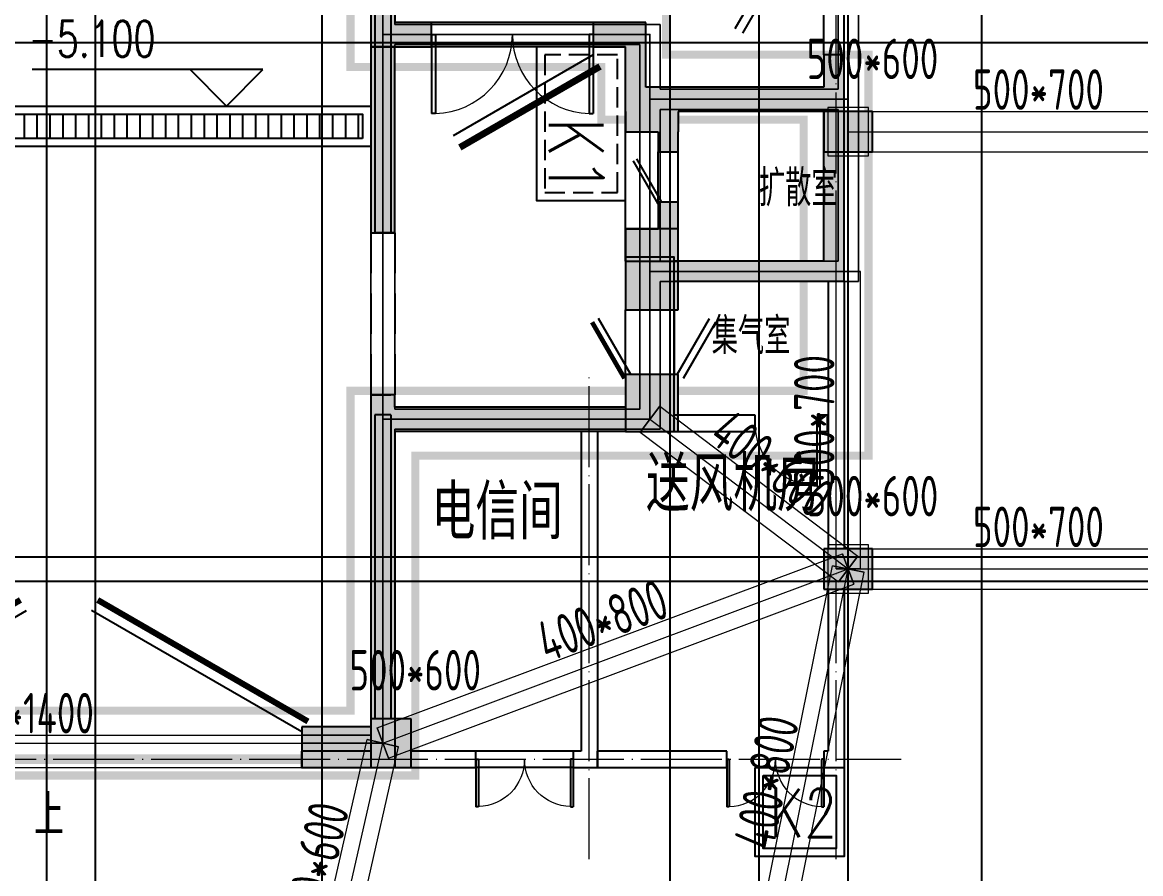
# Model space of a CAD drawing. Extents: x 369444 to 684549, y -549309 to 575337.
# Drawn here: x 474271 to 488087, y 424245 to 434757 of the extents above; entities that cross this region are included whole.
import ezdxf

# ---------------------------------------------------------------- set-up
doc = ezdxf.new("R2010")
doc.units = 0
doc.header["$LTSCALE"] = 1000
doc.header["$MEASUREMENT"] = 0
for name, pattern in [('__DASH', [0.35, 0.25, -0.1]), ('DASH', [0.35, 0.25, -0.1]), ('DASHED', [0.75, 0.5, -0.25]), ('DOTE', [2.42, 2, -0.2, 0.02, -0.2])]:
    doc.linetypes.add(name, pattern=pattern)
for name, color, linetype, lineweight, true_color in [('-1-0-1', 7, 'Continuous', 0, 0xc0c0c0), ('-1-1-2', 7, 'Continuous', 0, 0xc0c0c0), ('-2-0-1', 1, 'Continuous', 0, 0xff0000), ('-2-1-2', 9, 'Continuous', 0, 0x808080), ('1-6-1', 7, 'Continuous', 0, 0x55ff55), ('1-6-2', 7, 'Continuous', 0, 0x55ff55), ('11-6-1', 2, 'Continuous', 0, 0xffff00), ('11-6-2', 2, 'Continuous', 0, 0xffff00), ('11-6-5', 2, 'Continuous', 0, 0xffff00), ('12-6-1', 4, 'Continuous', 0, 0x00ffff), ('12-6-2', 4, 'Continuous', 0, 0x00ffff), ('12-6-5', 4, 'Continuous', 0, 0x00ffff)]:
    doc.layers.add(name, color=color, linetype=linetype, lineweight=lineweight, true_color=true_color)
for name, color, linetype in [('1-标高箭头', 3, 'Continuous'), ('A-WALL-HATCH', 8, 'Continuous'), ('AXIS', 3, 'Continuous'), ('COLUMN', 9, 'Continuous'), ('DIM_ELEV', 3, 'Continuous'), ('DOTE', 1, 'Continuous'), ('PUB_HATCH', 8, 'Continuous'), ('WALL', 9, 'Continuous'), ('WINDOW', 4, 'Continuous'), ('填充', 8, 'Continuous'), ('排水', 61, 'Continuous'), ('车库集水坑', 60, 'Continuous'), ('防火分区线', 7, 'Continuous')]:
    doc.layers.add(name, color=color, linetype=linetype)
doc.layers.add('DOTE2', color=122, linetype='DOTE', lineweight=9)
doc.layers.add('TEXT', color=7, linetype='Continuous', lineweight=13)
doc.styles.add('_HZTXT', font='txt.shx', dxfattribs={"width": 0.8, "bigfont": 'HZTXT.shx'})
doc.styles.add('_TCH_DIM', font='SIMPLEX', dxfattribs={"bigfont": 'GBCBIG'})
doc.styles.add('yjkcad', font='yjkeng.shx', dxfattribs={"width": 0.7, "height": 250, "bigfont": 'yjkchn.shx'})

# ---------------------------------------------------------------- blocks, each defined once
blk = doc.blocks.new('$DorLib2D$00000213')
at = {"color": 0, "linetype": 'DASH', "const_width": 0.02}
blk.add_lwpolyline([(0.5, 0), (-0.5, 0)], dxfattribs=at)
blk = doc.blocks.new('$DorLib2D$00000002')
for p, q in [((-0.5, 0), (-0.5, 0.4875)), ((-0.475, 0.4875), (-0.5, 0.4875)), ((-0.475, 0), (-0.475, 0.4875)), ((0.475, 0), (0.475, 0.4875)), ((0.475, 0.4875), (0.5, 0.4875)), ((0.5, 0), (0.5, 0.4875)), ((-0.5, 0), (-0.475, 0)), ((0.5, 0), (0.475, 0))]:
    blk.add_line(p, q)
at = {"lineweight": 13}
for centre, start, end in [((-0.4875, 0), 0, 88.53072), ((0.4875, 0), 91.46928, 180)]:
    blk.add_arc(centre, 0.4875, start, end, dxfattribs=at)
blk = doc.blocks.new('_FZH')
blk.add_lwpolyline([(-0.5, -0.5), (0.5, -0.5), (0.5, 0.5), (-0.5, 0.5)], close=True)
at = {"layer": 'PUB_HATCH'}
blk.add_solid([(-0.5, -0.5), (0.5, -0.5), (-0.5, 0.5), (0.5, 0.5)], dxfattribs=at)
blk = doc.blocks.new('$DorLib2D$00000207')
at = {"color": 0}
for p, q in [((-0.5, 0.0313), (-0.067, 0.2813)), ((0.5, 0.0313), (0.067, 0.2813))]:
    blk.add_line(p, q, dxfattribs=at)
at = {"color": 0, "const_width": 0.0125}
for points in [[(-0.5125, 0.0529), (-0.0795, 0.3029)], [(0.5125, 0.0529), (0.0795, 0.3029)]]:
    blk.add_lwpolyline(points, dxfattribs=at)
blk = doc.blocks.new('$DorLib2D$00000001')
for p, q in [((0.45, 0.975), (0.5, 0.975)), ((0.45, 0), (0.45, 0.975)), ((0.5, 0), (0.5, 0.975)), ((0.5, 0), (0.45, 0))]:
    blk.add_line(p, q)
at = {"lineweight": 13}
blk.add_arc((0.475, 0), 0.975, 91.4693, 180, dxfattribs=at)
blk = doc.blocks.new('$DorLib2D$00000192')
at = {"color": 0}
blk.add_line((-0.5, 0.125), (0.366, 0.625), dxfattribs=at)
at = {"color": 0, "const_width": 0.0417}
blk.add_lwpolyline([(-0.5417, 0.1972), (0.3244, 0.6972)], dxfattribs=at)
blk = doc.blocks.new('$DorLib2D$00000182')
at = {"color": 0}
for p, q in [((-0.5267, 0.1129), (0.3394, 0.6129)), ((-0.5, 0.0667), (0.366, 0.5667))]:
    blk.add_line(p, q, dxfattribs=at)
blk = doc.blocks.new('$DorLib2D$00000196')
at = {"color": 0}
for p, q in [((-0.5, 0.357), (0.366, 0.857)), ((-0.557, -0.456), (0.309, -0.956)), ((-0.5, -0.357), (0.366, -0.857))]:
    blk.add_line(p, q, dxfattribs=at)
at = {"color": 0, "const_width": 0.0714}
blk.add_lwpolyline([(-0.557, 0.456), (0.309, 0.956)], dxfattribs=at)

msp = doc.modelspace()

# ---------------------------------------------------------------- hatches: boundary and pattern name
at = {"layer": 'A-WALL-HATCH'}
for points in [[(484774.6, 433157.9), (484774.6, 433657.9), (484174.6, 433657.9), (484174.6, 433157.9)], [(482374.6, 431207), (482374.6, 432207), (481724.6, 432207), (481724.6, 431207)], [(482374.6, 429706.4), (482374.6, 430407), (481724.6, 430407), (481724.6, 429706.4)], [(484774.6, 427757), (484774.6, 428257), (484174.6, 428257), (484174.6, 427757)], [(479074.7, 425556.5), (479074.7, 426156.5), (478574.7, 426156.5), (478574.7, 425556.5)]]:
    msp.add_hatch(color=256, dxfattribs=at).paths.add_polyline_path(points)
at = {"layer": 'PUB_HATCH'}
for points in [[(478814.6, 437407), (478574.6, 437407), (478574.6, 434457), (478874.6, 434757), (478874.6, 437257)], [(478574.6, 434457), (479324.6, 434457), (479324.6, 434757), (478874.6, 434757)], [(481974.6, 434757), (481324.6, 434757), (481324.6, 434457), (481724.6, 434457)], [(481724.6, 433657), (481974.6, 433957), (481974.6, 434757), (481724.6, 434457)], [(478574.6, 434457), (478574.6, 432159.1), (478874.6, 432159.1), (478874.6, 434457)], [(484424.6, 433957), (484424.6, 434357), (484174.6, 434357), (484174.6, 433957), (484224.6, 433837)], [(482157.9, 433757), (482374.6, 433957), (481974.6, 433957), (481724.6, 433657)], [(484224.6, 433837), (484174.6, 433957), (482374.6, 433957), (482157.9, 433757), (482374.6, 433657), (484174.6, 433657)], [(484174.6, 431807), (484424.6, 431557), (484424.6, 433957), (484224.6, 433837), (484174.6, 433657)], [(482157.9, 433757), (481724.6, 433657), (481724.6, 433407), (482374.6, 433407), (482374.6, 433657)], [(482124.6, 433407), (482124.6, 433157), (482374.6, 433157), (482374.6, 433407)], [(482374.6, 432207), (482374.6, 432537), (482124.6, 432537), (482124.6, 432207)], [(482374.6, 431807), (482374.6, 432207), (481724.6, 432207), (481724.6, 431807)], [(484424.6, 431557), (484174.6, 431807), (482324.6, 431807), (482324.6, 431557)], [(478874.6, 430006.4), (478874.6, 430159.1), (478574.6, 430159.1), (478574.6, 429806.4), (478774.6, 429839.7)], [(481724.6, 430006.4), (478874.6, 430006.4), (478774.6, 429839.7), (478874.6, 429706.4), (481724.6, 429706.4)], [(478774.6, 429839.7), (478574.6, 429806.4), (478574.6, 426057), (478874.6, 425557), (478874.6, 429706.4)], [(478574.6, 426057), (477724.6, 426057), (477724.6, 425557), (478874.6, 425557)]]:
    msp.add_hatch(color=256, dxfattribs=at).paths.add_polyline_path(points)
at = {"layer": '填充'}
h = msp.add_hatch(dxfattribs=at)
h.set_pattern_fill('ANSI31', color=256, scale=100, angle=765, style=0)
h.set_pattern_definition([(90, (-2733723.13, -17894809.41), (-158.75, 1e-13), [])])
h.paths.add_polyline_path([(478474.5, 433323.9), (471124.5, 433323.9), (471124.5, 433623.9), (478474.5, 433623.9)])

# ---------------------------------------------------------------- linework, layer by layer
at = {"layer": '-1-0-1', "color": 0}
for p in [(478724.4, 434607.2, -3600), (482024.3, 434607.2, -3600), (482024.3, 433807.2, -3600), (484474.3, 433807.2, -3600), (484474.3, 433407.1, -3600), (482024.3, 431682.2, -3600), (484474.3, 431682.2, -3600), (478724.4, 429856.6, -3600), (482024.3, 429856.6, -3600), (484474.3, 428007.1, -3600), (477724.8, 425856.9, -3600), (478724.4, 425856.9, -3600)]:
    msp.add_point(p, dxfattribs=at)
at = {"layer": '-1-1-2', "color": 0}
for p, q in [((478724.4, 434607.2, -3600), (478724.4, 434607.2)), ((482024.3, 434607.2, -3600), (482024.3, 434607.2)), ((482024.3, 433807.2, -3600), (482024.3, 433807.2)), ((484474.3, 433807.2, -3600), (484474.3, 433807.2)), ((484474.3, 433407.1, -3600), (484474.3, 433407.1)), ((482024.3, 431682.2, -3600), (482024.3, 431682.2)), ((484474.3, 431682.2, -3600), (484474.3, 431682.2)), ((478724.4, 429856.6, -3600), (478724.4, 429856.6)), ((482024.3, 429856.6, -3600), (482024.3, 429856.6)), ((484474.3, 428007.1, -3600), (484474.3, 428007.1)), ((477724.8, 425856.9, -3600), (477724.8, 425856.9)), ((478724.4, 425856.9, -3600), (478724.4, 425856.9))]:
    msp.add_line(p, q, dxfattribs=at)
at = {"layer": '-2-0-1', "color": 0}
for p, q in [((478724.4, 434607.2, -3600), (478724.4, 437407.2, -3600)), ((484474.3, 433807.2, -3600), (484474.3, 437407.2, -3600)), ((478724.4, 429856.6, -3600), (478724.4, 434607.2, -3600)), ((478724.4, 434607.2, -3600), (482024.3, 434607.2, -3600)), ((482024.3, 433807.2, -3600), (482024.3, 434607.2, -3600)), ((482024.3, 431682.2, -3600), (482024.3, 433807.2, -3600)), ((482024.3, 433807.2, -3600), (484474.3, 433807.2, -3600)), ((484474.3, 433407.1, -3600), (484474.3, 433807.2, -3600)), ((484474.3, 431682.2, -3600), (484474.3, 433407.1, -3600)), ((484474.3, 433407.1, -3600), (489174.3, 433407.1, -3600)), ((482024.3, 429856.6, -3600), (482024.3, 431682.2, -3600)), ((482024.3, 431682.2, -3600), (484474.3, 431682.2, -3600)), ((484474.3, 428007.1, -3600), (484474.3, 431682.2, -3600)), ((478724.4, 429856.6, -3600), (482024.3, 429856.6, -3600)), ((478724.4, 425856.9, -3600), (478724.4, 429856.6, -3600)), ((482024.3, 429856.6, -3600), (484474.3, 428007.1, -3600)), ((478724.4, 425856.9, -3600), (484474.3, 428007.1, -3600)), ((483374.3, 422557.1, -3600), (484474.3, 428007.1, -3600)), ((484474.3, 428007.1, -3600), (489174.3, 428007.1, -3600)), ((470774.3, 425856.9, -3600), (477724.8, 425856.9, -3600)), ((477724.8, 425856.9, -3600), (478724.4, 425856.9, -3600)), ((477974.3, 422557.1, -3600), (478724.4, 425856.9, -3600))]:
    msp.add_line(p, q, dxfattribs=at)
at = {"layer": '-2-1-2', "color": 0}
for p, q in [((478724.4, 434607.2), (478724.4, 437407.2)), ((484474.3, 433807.2), (484474.3, 437407.2)), ((478724.4, 429856.6), (478724.4, 434607.2)), ((478724.4, 434607.2), (482024.3, 434607.2)), ((482024.3, 433807.2), (482024.3, 434607.2)), ((482024.3, 431682.2), (482024.3, 433807.2)), ((482024.3, 433807.2), (484474.3, 433807.2)), ((484474.3, 433407.1), (484474.3, 433807.2)), ((484474.3, 431682.2), (484474.3, 433407.1)), ((484474.3, 433407.1), (489174.3, 433407.1)), ((482024.3, 429856.6), (482024.3, 431682.2)), ((482024.3, 431682.2), (484474.3, 431682.2)), ((484474.3, 428007.1), (484474.3, 431682.2)), ((478724.4, 429856.6), (482024.3, 429856.6)), ((478724.4, 425856.9), (478724.4, 429856.6)), ((482024.3, 429856.6), (484474.3, 428007.1)), ((478724.4, 425856.9), (484474.3, 428007.1)), ((483374.3, 422557.1), (484474.3, 428007.1)), ((484474.3, 428007.1), (489174.3, 428007.1)), ((470774.3, 425856.9), (477724.8, 425856.9)), ((477724.8, 425856.9), (478724.4, 425856.9)), ((477974.3, 422557.1), (478724.4, 425856.9))]:
    msp.add_line(p, q, dxfattribs=at)
at = {"layer": '1-6-1', "color": 0}
for p, q in [((478574.4, 437407.2, -3600), (478574.4, 434607.2, -3600)), ((478574.4, 434607.2), (478574.4, 437407.2)), ((484599.3, 437532.2), (484599.3, 433807.2)), ((484599.3, 433807.2, -3600), (484599.3, 437532.2, -3600)), ((478874.4, 437282.2), (478874.4, 434732.2)), ((478874.4, 434732.2, -3600), (478874.4, 437282.2, -3600)), ((484349.3, 437282.2, -3600), (484349.3, 433932.2, -3600)), ((484349.3, 433932.2), (484349.3, 437282.2)), ((478874.4, 434732.2), (478874.4, 434732.2, -3600)), ((478874.4, 434732.2, -3600), (478874.4, 434732.2)), ((482149.3, 434732.2, -3600), (478874.4, 434732.2, -3600)), ((478874.4, 434732.2), (482149.3, 434732.2)), ((482149.3, 434732.2), (482149.3, 434732.2, -3600)), ((482149.3, 434732.2), (482149.3, 433932.2)), ((482149.3, 434732.2, -3600), (482149.3, 434732.2)), ((482149.3, 433932.2, -3600), (482149.3, 434732.2, -3600)), ((478574.4, 434607.2, -3600), (478574.4, 429856.6, -3600)), ((478574.4, 434607.2), (478574.4, 434607.2, -3600)), ((478574.4, 429856.6), (478574.4, 434607.2)), ((478574.4, 434607.2, -3600), (478574.4, 434607.2)), ((478874.4, 434482.2), (478874.4, 429981.6)), ((478874.4, 434482.2, -3600), (478874.4, 434482.2)), ((478874.4, 429981.6, -3600), (478874.4, 434482.2, -3600)), ((478874.4, 434482.2), (478874.4, 434482.2, -3600)), ((481899.3, 434482.2), (478874.4, 434482.2)), ((478874.4, 434482.2, -3600), (481899.3, 434482.2, -3600)), ((481899.3, 434482.2, -3600), (481899.3, 434482.2)), ((481899.3, 434482.2, -3600), (481899.3, 433807.2, -3600)), ((481899.3, 434482.2), (481899.3, 434482.2, -3600)), ((481899.3, 433807.2), (481899.3, 434482.2)), ((482149.3, 433932.2), (482149.3, 433932.2, -3600)), ((482149.3, 433932.2, -3600), (482149.3, 433932.2)), ((484349.3, 433932.2, -3600), (482149.3, 433932.2, -3600)), ((482149.3, 433932.2), (484349.3, 433932.2)), ((484349.3, 433932.2, -3600), (484349.3, 433932.2)), ((484349.3, 433932.2), (484349.3, 433932.2, -3600)), ((481899.3, 433807.2, -3600), (481899.3, 433807.2)), ((481899.3, 433807.2, -3600), (481899.3, 431682.2, -3600)), ((481899.3, 433807.2), (481899.3, 433807.2, -3600)), ((481899.3, 431682.2), (481899.3, 433807.2)), ((482149.3, 433682.2), (482149.3, 431807.2)), ((482149.3, 433682.2, -3600), (482149.3, 433682.2)), ((482149.3, 431807.2, -3600), (482149.3, 433682.2, -3600)), ((482149.3, 433682.2), (482149.3, 433682.2, -3600)), ((484349.3, 433682.2), (482149.3, 433682.2)), ((482149.3, 433682.2, -3600), (484349.3, 433682.2, -3600)), ((484349.3, 433682.2, -3600), (484349.3, 433407.1, -3600)), ((484349.3, 433682.2), (484349.3, 433682.2, -3600)), ((484349.3, 433407.1), (484349.3, 433682.2)), ((484349.3, 433682.2, -3600), (484349.3, 433682.2)), ((484599.3, 433807.2), (484599.3, 433807.2, -3600)), ((484599.3, 433807.2), (484599.3, 433407.1)), ((484599.3, 433807.2, -3600), (484599.3, 433807.2)), ((484599.3, 433407.1, -3600), (484599.3, 433807.2, -3600)), ((484349.3, 433407.1, -3600), (484349.3, 431807.2, -3600)), ((484349.3, 433407.1), (484349.3, 433407.1, -3600)), ((484349.3, 431807.2), (484349.3, 433407.1)), ((484349.3, 433407.1, -3600), (484349.3, 433407.1)), ((484599.3, 433407.1), (484599.3, 431557.2)), ((484599.3, 433407.1, -3600), (484599.3, 433407.1)), ((484599.3, 431557.2, -3600), (484599.3, 433407.1, -3600)), ((484599.3, 433407.1), (484599.3, 433407.1, -3600)), ((482149.3, 431807.2), (482149.3, 431807.2, -3600)), ((482149.3, 431807.2, -3600), (482149.3, 431807.2)), ((484349.3, 431807.2, -3600), (482149.3, 431807.2, -3600)), ((482149.3, 431807.2), (484349.3, 431807.2)), ((484349.3, 431807.2, -3600), (484349.3, 431807.2)), ((484349.3, 431807.2), (484349.3, 431807.2, -3600)), ((481899.3, 431682.2, -3600), (481899.3, 431682.2)), ((481899.3, 431682.2, -3600), (481899.3, 429981.6, -3600)), ((481899.3, 431682.2), (481899.3, 431682.2, -3600)), ((481899.3, 429981.6), (481899.3, 431682.2)), ((482149.3, 431557.2), (482149.3, 429731.6)), ((482149.3, 431557.2, -3600), (482149.3, 431557.2)), ((482149.3, 429731.6, -3600), (482149.3, 431557.2, -3600)), ((482149.3, 431557.2), (482149.3, 431557.2, -3600)), ((484599.3, 431557.2), (482149.3, 431557.2)), ((482149.3, 431557.2, -3600), (484599.3, 431557.2, -3600)), ((484599.3, 431557.2), (484599.3, 431557.2, -3600)), ((484599.3, 431557.2, -3600), (484599.3, 431557.2)), ((478874.4, 429981.6), (478874.4, 429981.6, -3600)), ((478874.4, 429981.6, -3600), (478874.4, 429981.6)), ((481899.3, 429981.6, -3600), (478874.4, 429981.6, -3600)), ((478874.4, 429981.6), (481899.3, 429981.6)), ((481899.3, 429981.6), (481899.3, 429981.6, -3600)), ((481899.3, 429981.6, -3600), (481899.3, 429981.6)), ((478574.4, 429856.6, -3600), (478574.4, 429856.6)), ((478574.4, 429856.6, -3600), (478574.4, 425956.9, -3600)), ((478574.4, 429856.6), (478574.4, 429856.6, -3600)), ((478574.4, 425956.9), (478574.4, 429856.6)), ((478874.4, 429731.6), (478874.4, 429731.6, -3600)), ((482149.3, 429731.6), (478874.4, 429731.6)), ((478874.4, 429731.6, -3600), (482149.3, 429731.6, -3600)), ((478874.4, 429731.6), (478874.4, 425556.9)), ((478874.4, 429731.6, -3600), (478874.4, 429731.6)), ((478874.4, 425556.9, -3600), (478874.4, 429731.6, -3600)), ((482149.3, 429731.6, -3600), (482149.3, 429731.6)), ((482149.3, 429731.6), (482149.3, 429731.6, -3600)), ((477724.8, 425956.9, -3600), (477724.8, 425956.9)), ((478574.4, 425956.9, -3600), (477724.8, 425956.9, -3600)), ((477724.8, 425956.9), (478574.4, 425956.9)), ((477724.8, 425956.9, -3600), (477724.8, 425556.9, -3600)), ((477724.8, 425956.9), (477724.8, 425956.9, -3600)), ((477724.8, 425556.9), (477724.8, 425956.9)), ((478574.4, 425956.9), (478574.4, 425956.9, -3600)), ((478574.4, 425956.9, -3600), (478574.4, 425956.9)), ((477724.8, 425556.9), (477724.8, 425556.9, -3600)), ((478874.4, 425556.9), (477724.8, 425556.9)), ((477724.8, 425556.9, -3600), (478874.4, 425556.9, -3600)), ((477724.8, 425556.9, -3600), (477724.8, 425556.9)), ((478874.4, 425556.9, -3600), (478874.4, 425556.9)), ((478874.4, 425556.9), (478874.4, 425556.9, -3600))]:
    msp.add_line(p, q, dxfattribs=at)
at = {"layer": '1-6-2', "color": 0}
for p, q in [((478724.4, 437407.2), (478724.4, 434607.2)), ((478724.4, 434607.2, -3600), (478724.4, 437407.2, -3600)), ((484474.3, 437407.2), (484474.3, 433807.2)), ((484474.3, 433807.2, -3600), (484474.3, 437407.2, -3600)), ((478724.4, 434607.2), (478724.4, 429856.6)), ((478724.4, 434607.2, -3600), (478724.4, 434607.2)), ((478724.4, 429856.6, -3600), (478724.4, 434607.2, -3600)), ((478724.4, 434607.2), (478724.4, 434607.2, -3600)), ((478724.4, 434607.2), (478724.4, 434607.2, -3600)), ((482024.3, 434607.2), (478724.4, 434607.2)), ((478724.4, 434607.2, -3600), (482024.3, 434607.2, -3600)), ((482024.3, 434607.2, -3600), (482024.3, 434607.2)), ((482024.3, 434607.2), (482024.3, 433807.2)), ((482024.3, 434607.2, -3600), (482024.3, 434607.2)), ((482024.3, 433807.2, -3600), (482024.3, 434607.2, -3600)), ((482024.3, 433807.2), (482024.3, 433807.2, -3600)), ((482024.3, 433807.2), (482024.3, 431682.2)), ((482024.3, 433807.2, -3600), (482024.3, 433807.2)), ((482024.3, 431682.2, -3600), (482024.3, 433807.2, -3600)), ((482024.3, 433807.2), (482024.3, 433807.2, -3600)), ((484474.3, 433807.2), (482024.3, 433807.2)), ((482024.3, 433807.2, -3600), (484474.3, 433807.2, -3600)), ((484474.3, 433807.2), (484474.3, 433807.2, -3600)), ((484474.3, 433807.2), (484474.3, 433407.1)), ((484474.3, 433807.2, -3600), (484474.3, 433807.2)), ((484474.3, 433407.1, -3600), (484474.3, 433807.2, -3600)), ((484474.3, 433807.2, -3600), (484474.3, 433807.2)), ((484474.3, 433407.1), (484474.3, 431682.2)), ((484474.3, 433407.1, -3600), (484474.3, 433407.1)), ((484474.3, 431682.2, -3600), (484474.3, 433407.1, -3600)), ((484474.3, 433407.1), (484474.3, 433407.1, -3600)), ((482024.3, 431682.2), (482024.3, 431682.2, -3600)), ((482024.3, 431682.2), (482024.3, 429856.6)), ((482024.3, 431682.2, -3600), (482024.3, 431682.2)), ((482024.3, 429856.6, -3600), (482024.3, 431682.2, -3600)), ((482024.3, 431682.2), (482024.3, 431682.2, -3600)), ((484474.3, 431682.2), (482024.3, 431682.2)), ((482024.3, 431682.2, -3600), (484474.3, 431682.2, -3600)), ((484474.3, 431682.2), (484474.3, 431682.2, -3600)), ((484474.3, 431682.2, -3600), (484474.3, 431682.2)), ((478724.4, 429856.6), (478724.4, 429856.6, -3600)), ((478724.4, 429856.6), (478724.4, 429856.6, -3600)), ((482024.3, 429856.6), (478724.4, 429856.6)), ((478724.4, 429856.6, -3600), (482024.3, 429856.6, -3600)), ((478724.4, 429856.6), (478724.4, 425856.9)), ((478724.4, 429856.6, -3600), (478724.4, 429856.6)), ((478724.4, 425856.9, -3600), (478724.4, 429856.6, -3600)), ((482024.3, 429856.6, -3600), (482024.3, 429856.6)), ((482024.3, 429856.6), (482024.3, 429856.6, -3600)), ((477724.8, 425856.9), (477724.8, 425856.9, -3600)), ((478724.4, 425856.9), (477724.8, 425856.9)), ((477724.8, 425856.9, -3600), (478724.4, 425856.9, -3600)), ((478724.4, 425856.9, -3600), (478724.4, 425856.9)), ((478724.4, 425856.9), (478724.4, 425856.9, -3600))]:
    msp.add_line(p, q, dxfattribs=at)
at = {"layer": '1-标高箭头'}
msp.add_lwpolyline([(474574.5, 425398.6, 0, 0, 0), (474574.5, 451957, 120, 0, 0), (474574.5, 452407, 0, 0, 0)], format="xyseb", dxfattribs=at)
at = {"layer": '11-6-1', "color": 0}
for p, q in [((484224.3, 433707.1), (484224.3, 433107.1)), ((484724.3, 433707.1), (484224.3, 433707.1)), ((484224.3, 433707.1, -3600), (484224.3, 433107.1, -3600)), ((484724.3, 433707.1, -3600), (484224.3, 433707.1, -3600)), ((484224.3, 433707.1, -3600), (484224.3, 433707.1)), ((484724.3, 433107.1), (484724.3, 433707.1)), ((484724.3, 433107.1, -3600), (484724.3, 433707.1, -3600)), ((484724.3, 433707.1, -3600), (484724.3, 433707.1)), ((484224.3, 433107.1), (484724.3, 433107.1)), ((484224.3, 433107.1, -3600), (484724.3, 433107.1, -3600)), ((484224.3, 433107.1, -3600), (484224.3, 433107.1)), ((484724.3, 433107.1, -3600), (484724.3, 433107.1)), ((484224.3, 428307.1), (484224.3, 427707.1)), ((484724.3, 428307.1), (484224.3, 428307.1)), ((484224.3, 428307.1, -3600), (484224.3, 427707.1, -3600)), ((484724.3, 428307.1, -3600), (484224.3, 428307.1, -3600)), ((484224.3, 428307.1, -3600), (484224.3, 428307.1)), ((484724.3, 427707.1), (484724.3, 428307.1)), ((484724.3, 427707.1, -3600), (484724.3, 428307.1, -3600)), ((484724.3, 428307.1, -3600), (484724.3, 428307.1)), ((484224.3, 427707.1), (484724.3, 427707.1)), ((484224.3, 427707.1, -3600), (484724.3, 427707.1, -3600)), ((484224.3, 427707.1, -3600), (484224.3, 427707.1)), ((484724.3, 427707.1, -3600), (484724.3, 427707.1)), ((478574.4, 426156.9, -5100), (478574.4, 425556.9, -5100)), ((479074.4, 426156.9, -5100), (478574.4, 426156.9, -5100)), ((478574.4, 426156.9, -8700), (478574.4, 425556.9, -8700)), ((479074.4, 426156.9, -8700), (478574.4, 426156.9, -8700)), ((478574.4, 426156.9, -8700), (478574.4, 426156.9, -5100)), ((479074.4, 425556.9, -5100), (479074.4, 426156.9, -5100)), ((479074.4, 425556.9, -8700), (479074.4, 426156.9, -8700)), ((479074.4, 426156.9, -8700), (479074.4, 426156.9, -5100)), ((478574.4, 425556.9, -5100), (479074.4, 425556.9, -5100)), ((478574.4, 425556.9, -8700), (479074.4, 425556.9, -8700)), ((478574.4, 425556.9, -8700), (478574.4, 425556.9, -5100)), ((479074.4, 425556.9, -8700), (479074.4, 425556.9, -5100))]:
    msp.add_line(p, q, dxfattribs=at)
at = {"layer": '11-6-2', "color": 0}
for p, q in [((484474.3, 433407.1, -3600), (484474.3, 433407.1)), ((484474.3, 428007.1, -3600), (484474.3, 428007.1)), ((478724.4, 425856.9, -8700), (478724.4, 425856.9, -5100))]:
    msp.add_line(p, q, dxfattribs=at)
at = {"layer": '12-6-1', "color": 0}
for p, q in [((484474.3, 433657.1), (484474.3, 433157.1)), ((484474.3, 433657.1, -700), (484474.3, 433657.1)), ((484474.3, 433157.1, -700), (484474.3, 433657.1, -700)), ((484474.3, 433657.1), (489174.3, 433657.1)), ((484474.3, 433657.1, -700), (489174.3, 433657.1, -700)), ((484474.3, 433157.1), (484474.3, 433157.1, -700)), ((484474.3, 433157.1), (489174.3, 433157.1)), ((484474.3, 433157.1, -700), (489174.3, 433157.1, -700)), ((484324.3, 431682.2, -5100), (484624.3, 431682.2, -5100)), ((484324.3, 431682.2, -5800), (484324.3, 431682.2, -5100)), ((484624.3, 431682.2, -5800), (484324.3, 431682.2, -5800)), ((484324.3, 428007.1, -5100), (484324.3, 431682.2, -5100)), ((484324.3, 428007.1, -5800), (484324.3, 431682.2, -5800)), ((484624.3, 431682.2, -5100), (484624.3, 431682.2, -5800)), ((484624.3, 428007.1, -5100), (484624.3, 431682.2, -5100)), ((484624.3, 428007.1, -5800), (484624.3, 431682.2, -5800)), ((482144.8, 430016.2), (481903.8, 429697)), ((481903.8, 429697, -600), (482144.8, 430016.2, -600)), ((482144.8, 430016.2, -600), (482144.8, 430016.2)), ((482144.8, 430016.2), (484594.8, 428166.7)), ((482144.8, 430016.2, -600), (484594.8, 428166.7, -600)), ((481903.8, 429697), (481903.8, 429697, -600)), ((481903.8, 429697), (484353.8, 427847.4)), ((481903.8, 429697, -600), (484353.8, 427847.4, -600)), ((478654.3, 426044.3), (484404.3, 428194.4)), ((478654.3, 426044.3, -800), (484404.3, 428194.4, -800)), ((484594.8, 428166.7), (484353.8, 427847.4)), ((484353.8, 427847.4, -600), (484594.8, 428166.7, -600)), ((484404.3, 428194.4), (484544.4, 427819.7)), ((484404.3, 428194.4, -800), (484404.3, 428194.4)), ((484544.4, 427819.7, -800), (484404.3, 428194.4, -800)), ((484474.3, 428257.1), (484474.3, 427757.1)), ((484474.3, 428257.1, -700), (484474.3, 428257.1)), ((484474.3, 427757.1, -700), (484474.3, 428257.1, -700)), ((484474.3, 428257.1), (489174.3, 428257.1)), ((484474.3, 428257.1, -700), (489174.3, 428257.1, -700)), ((484594.8, 428166.7, -600), (484594.8, 428166.7)), ((483178.3, 422596.6, -5100), (484278.3, 428046.6, -5100)), ((483178.3, 422596.6, -5900), (484278.3, 428046.6, -5900)), ((484278.3, 428046.6, -5100), (484670.4, 427967.5, -5100)), ((484278.3, 428046.6, -5900), (484278.3, 428046.6, -5100)), ((484670.4, 427967.5, -5900), (484278.3, 428046.6, -5900)), ((484324.3, 428007.1, -5100), (484624.3, 428007.1, -5100)), ((484324.3, 428007.1, -5800), (484324.3, 428007.1, -5100)), ((484624.3, 428007.1, -5800), (484324.3, 428007.1, -5800)), ((484624.3, 428007.1, -5100), (484624.3, 428007.1, -5800)), ((483570.4, 422517.5, -5100), (484670.4, 427967.5, -5100)), ((483570.4, 422517.5, -5900), (484670.4, 427967.5, -5900)), ((484670.4, 427967.5, -5100), (484670.4, 427967.5, -5900)), ((478794.4, 425669.6), (484544.4, 427819.7)), ((478794.4, 425669.6, -800), (484544.4, 427819.7, -800)), ((484353.8, 427847.4), (484353.8, 427847.4, -600)), ((484474.3, 427757.1), (484474.3, 427757.1, -700)), ((484474.3, 427757.1), (489174.3, 427757.1)), ((484474.3, 427757.1, -700), (489174.3, 427757.1, -700)), ((484544.4, 427819.7), (484544.4, 427819.7, -800)), ((470774.3, 425956.9, -5100), (477724.8, 425956.9, -5100)), ((470774.3, 425956.9, -6500), (477724.8, 425956.9, -6500)), ((477724.8, 425956.9, -5100), (477724.8, 425556.9, -5100)), ((477724.8, 425956.9, -6500), (477724.8, 425956.9, -5100)), ((477724.8, 425556.9, -6500), (477724.8, 425956.9, -6500)), ((478654.3, 426044.3), (478794.4, 425669.6)), ((478654.3, 426044.3, -800), (478654.3, 426044.3)), ((478794.4, 425669.6, -800), (478654.3, 426044.3, -800)), ((477779.3, 422601.4, -5100), (478529.4, 425901.3, -5100)), ((477779.3, 422601.4, -5700), (478529.4, 425901.3, -5700)), ((478169.3, 422512.7, -5100), (478919.4, 425812.6, -5100)), ((478169.3, 422512.7, -5700), (478919.4, 425812.6, -5700)), ((478529.4, 425901.3, -5100), (478919.4, 425812.6, -5100)), ((478529.4, 425901.3, -5700), (478529.4, 425901.3, -5100)), ((478919.4, 425812.6, -5700), (478529.4, 425901.3, -5700)), ((478919.4, 425812.6, -5100), (478919.4, 425812.6, -5700)), ((478794.4, 425669.6), (478794.4, 425669.6, -800)), ((470774.3, 425556.9, -5100), (477724.8, 425556.9, -5100)), ((470774.3, 425556.9, -6500), (477724.8, 425556.9, -6500)), ((477724.8, 425556.9, -5100), (477724.8, 425556.9, -6500))]:
    msp.add_line(p, q, dxfattribs=at)
at = {"layer": '12-6-2', "color": 0}
for p, q in [((484474.3, 433407.1), (489174.3, 433407.1)), ((484474.3, 428007.1, -5100), (484474.3, 431682.2, -5100)), ((482024.3, 429856.6), (484474.3, 428007.1)), ((478724.4, 425856.9), (484474.3, 428007.1)), ((483374.3, 422557.1, -5100), (484474.3, 428007.1, -5100)), ((484474.3, 428007.1), (489174.3, 428007.1)), ((470774.3, 425856.9, -5100), (477724.8, 425856.9, -5100)), ((477974.3, 422557.1, -5100), (478724.4, 425856.9, -5100))]:
    msp.add_line(p, q, dxfattribs=at)
at = {"layer": 'AXIS', "ltscale": 6, "elevation": 96.7}
msp.add_lwpolyline([(481724.6, 431207), (482324.6, 431207), (482324.6, 430407), (481724.6, 430407)], close=True, dxfattribs=at)
at = {"layer": 'COLUMN', "color": 8}
for p, q in [((484774.6, 433657.9), (484174.6, 433657.9)), ((484174.6, 433657.9), (484174.6, 433157.9)), ((484774.6, 433157.9), (484774.6, 433657.9)), ((484174.6, 433157.9), (484774.6, 433157.9)), ((482374.6, 432207), (481724.6, 432207)), ((481724.6, 432207), (481724.6, 431207)), ((482374.6, 431207), (482374.6, 432207)), ((481724.6, 431207), (482374.6, 431207)), ((482374.6, 430407), (481724.6, 430407)), ((481724.6, 430407), (481724.6, 429706.4)), ((482374.6, 429706.4), (482374.6, 430407)), ((481724.6, 429706.4), (482374.6, 429706.4)), ((484774.6, 428257), (484174.6, 428257)), ((484174.6, 428257), (484174.6, 427757)), ((484774.6, 427757), (484774.6, 428257)), ((484174.6, 427757), (484774.6, 427757)), ((479074.7, 426156.5), (478574.7, 426156.5)), ((478574.7, 426156.5), (478574.7, 425556.5)), ((479074.7, 425556.5), (479074.7, 426156.5)), ((478574.7, 425556.5), (479074.7, 425556.5))]:
    msp.add_line(p, q, dxfattribs=at)
at = {"layer": 'DIM_ELEV'}
for p, q in [((477242.5, 434173.9), (474392.5, 434173.9)), ((476792.5, 433723.9), (476342.5, 434173.9)), ((476792.5, 433723.9), (477242.5, 434173.9))]:
    msp.add_line(p, q, dxfattribs=at)
at = {"layer": 'DOTE', "color": 8}
for p, q in [((474574.5, 59364.2), (474574.5, 476704.8)), ((475174.5, 59364.2), (475174.5, 476704.8)), ((477974.5, 261807), (477974.5, 476704.8)), ((482274.5, 59364.2), (482274.5, 476704.8)), ((483374.5, 59364.2), (483374.5, 476704.8)), ((484474.5, 261807), (484474.5, 476704.8)), ((486124.5, 261807), (486124.5, 476704.8))]:
    msp.add_line(p, q, dxfattribs=at)
at = {"layer": 'DOTE', "color": 8, "lineweight": -2}
for p, q in [((377844.4, 434507), (624570.9, 434507)), ((377844.4, 428157), (624570.9, 428157)), ((377844.4, 427857), (624570.9, 427857))]:
    msp.add_line(p, q, dxfattribs=at)
at = {"layer": 'DOTE2', "linetype": 'DOTE', "ltscale": 0.5, "elevation": -193.1}
for points in [[(484324.5, 424422.6), (484324.5, 438330.9)], [(481274.6, 424422.6), (481274.6, 430390.2)]]:
    msp.add_lwpolyline(points, dxfattribs=at)
at = {"layer": 'DOTE2', "linetype": 'DOTE', "ltscale": 0.5}
msp.add_lwpolyline([(469812.4, 425656.9), (485128.3, 425656.9)], dxfattribs=at)
at = {"layer": 'WALL', "linetype": 'ByBlock'}
for p, q in [((478624.5, 440906.6), (478624.5, 432159.1)), ((478824.5, 440906.6), (478824.5, 432159.1)), ((478824.5, 432159.1), (478624.5, 432159.1)), ((478624.5, 429909.1), (478624.5, 426156.5)), ((478824.5, 429909.1), (478624.5, 429909.1)), ((478824.5, 429909.1), (478824.5, 426156.5)), ((478574.7, 425757), (477721.5, 425757)), ((477721.5, 425757), (477721.5, 425557)), ((477721.5, 425557), (478574.7, 425557))]:
    msp.add_line(p, q, dxfattribs=at)
at = {"layer": 'WALL'}
for p, q in [((478574.6, 437407), (478574.6, 434457)), ((478874.6, 437257), (478874.6, 434757)), ((479324.6, 434757), (478874.6, 434757)), ((479324.6, 434457), (479324.6, 434757)), ((481974.6, 434757), (481324.6, 434757)), ((481324.6, 434757), (481324.6, 434457)), ((481974.6, 433957), (481974.6, 434757)), ((478574.6, 434457), (478574.6, 432159.1)), ((478874.6, 434457), (478574.6, 434457)), ((478574.6, 434457), (479324.6, 434457)), ((478874.6, 432159.1), (478874.6, 434457)), ((481324.6, 434457), (481724.6, 434457)), ((481724.6, 433657), (481724.6, 434457)), ((484424.6, 434357), (484174.6, 434357)), ((484174.6, 434357), (484174.6, 433957)), ((484424.6, 433957), (484424.6, 434357)), ((482374.6, 433957), (481974.6, 433957)), ((484174.6, 433957), (482374.6, 433957)), ((484424.6, 431557), (484424.6, 433957)), ((481724.6, 433657), (481724.6, 433407)), ((481724.6, 433657), (481724.6, 433657)), ((482374.6, 433657), (482374.6, 433407)), ((484174.6, 433657), (482374.6, 433657)), ((484174.6, 431807), (484174.6, 433657)), ((481724.6, 433407), (482124.6, 433407)), ((482124.6, 433407), (482124.6, 433157)), ((482374.6, 433157), (482374.6, 433407)), ((482124.6, 433157), (482374.6, 433157)), ((482374.6, 432537), (482124.6, 432537)), ((482124.6, 432537), (482124.6, 432207)), ((482374.6, 432207), (482374.6, 432537)), ((478574.6, 432159.1), (478874.6, 432159.1)), ((481724.6, 431807), (481724.6, 432207)), ((481724.6, 432207), (482124.6, 432207)), ((482374.6, 431807), (482374.6, 432207)), ((481724.6, 431807), (482374.6, 431807)), ((484174.6, 431807), (482324.6, 431807)), ((484424.6, 431557), (482324.6, 431557)), ((484224.5, 431557), (484224.5, 428257)), ((484424.5, 431557), (484224.5, 431557)), ((484424.5, 431557), (484424.5, 428257)), ((478874.6, 430159.1), (478574.6, 430159.1)), ((478574.6, 430159.1), (478574.6, 429806.4)), ((478874.6, 430006.4), (478874.6, 430159.1)), ((481724.6, 430006.4), (478874.6, 430006.4)), ((478574.6, 429806.4), (478574.6, 426057)), ((483325, 429906.4), (482324.6, 429906.4)), ((483325, 429706.4), (483325, 429906.4)), ((484217.1, 429906.4), (484125, 429906.4)), ((484125, 429906.4), (484125, 429706.4)), ((484217.1, 429706.4), (484217.1, 429906.4)), ((481724.6, 429706.4), (478874.6, 429706.4)), ((478874.6, 429706.4), (478874.6, 425557)), ((481174.6, 429706.4), (481174.6, 425756.9)), ((481374.6, 429706.4), (481174.6, 429706.4)), ((481374.6, 429706.4), (481374.6, 425556.9)), ((482324.6, 429706.4), (483325, 429706.4)), ((484125, 429706.4), (484217.1, 429706.4)), ((484224.5, 427757), (484224.5, 425756.9)), ((484424.5, 427757), (484424.5, 425556.9)), ((478574.6, 426057), (477724.6, 426057)), ((477724.6, 426057), (477724.6, 425557)), ((479874.6, 425756.9), (479074.7, 425756.9)), ((479874.6, 425556.9), (479874.6, 425756.9)), ((481174.6, 425756.9), (481074.6, 425756.9)), ((481074.6, 425756.9), (481074.6, 425556.9)), ((482974.5, 425756.9), (481374.5, 425756.9)), ((481374.5, 425756.9), (481374.5, 425556.9)), ((482974.5, 425556.9), (482974.5, 425756.9)), ((484224.5, 425756.9), (484174.5, 425756.9)), ((484174.5, 425756.9), (484174.5, 425556.9)), ((477724.6, 425557), (478874.6, 425557)), ((479074.7, 425556.9), (479874.6, 425556.9)), ((481074.6, 425556.9), (481374.6, 425556.9)), ((481374.5, 425556.9), (482974.5, 425556.9)), ((484174.5, 425556.9), (484424.5, 425556.9))]:
    msp.add_line(p, q, dxfattribs=at)
at = {"layer": 'WINDOW', "color": 0}
for p, q in [((484174.6, 434357, 193.3), (484174.6, 436357, 193.3)), ((484424.6, 434357, 193.3), (484424.6, 436357, 193.3)), ((481324.6, 434757, 193.2), (479324.6, 434757, 193.2)), ((481324.6, 434457, 193.2), (479324.6, 434457, 193.2)), ((482124.6, 432537, 193.3), (482124.6, 433157, 193.3)), ((482374.6, 432537, 193.3), (482374.6, 433157, 193.3))]:
    msp.add_line(p, q, dxfattribs=at)
at = {"layer": 'WINDOW'}
for p, q in [((481724.6, 432207, 193.3), (481724.6, 433407, 193.3)), ((481074.6, 425756.9, 202), (479874.6, 425756.9, 202)), ((481074.6, 425556.9, 202), (479874.6, 425556.9, 202))]:
    msp.add_line(p, q, dxfattribs=at)
at = {"layer": 'WINDOW', "linetype": 'DASH'}
for p, q in [((478874.6, 432159.1), (478574.6, 432159.1)), ((478574.6, 430159.1), (478874.6, 430159.1))]:
    msp.add_line(p, q, dxfattribs=at)
at = {"layer": 'WINDOW', "linetype": 'DASHED'}
for p, q in [((478574.6, 432159.1, 970.8), (478574.6, 430159.1, 970.8)), ((478874.6, 432159.1, 970.8), (478874.6, 430159.1, 970.8))]:
    msp.add_line(p, q, dxfattribs=at)
at = {"layer": 'WINDOW', "color": 4}
msp.add_line((482324.6, 430407, 196.7), (482324.6, 431207, 196.7), dxfattribs=at)
at = {"layer": '排水'}
for points in [[(478574.5, 433223.9), (471024.5, 433223.9), (471024.5, 433723.9), (478574.5, 433723.9), (478574.5, 433223.9)], [(478474.5, 433323.9), (471124.5, 433323.9), (471124.5, 433623.9), (478474.5, 433623.9), (478474.5, 433323.9)]]:
    msp.add_lwpolyline(points, dxfattribs=at)
at = {"layer": '车库集水坑', "color": 4, "lineweight": -2, "extrusion": (-0.000253946, 2.59281e-12, 1), "elevation": -122.3}
msp.add_lwpolyline([(481724.5, 434457), (480624.5, 434457), (480624.5, 432557), (481724.5, 432557)], close=True, dxfattribs=at)
at = {"layer": '车库集水坑', "color": 4, "linetype": '__DASH', "lineweight": -2, "extrusion": (-0.000253946, 2.59281e-12, 1), "elevation": -122.3}
msp.add_lwpolyline([(481624.5, 434357), (480724.5, 434357), (480724.5, 432657), (481624.5, 432657)], close=True, dxfattribs=at)
at = {"layer": '车库集水坑', "lineweight": -2}
for points in [[(483325.3, 425556.9), (484425.3, 425556.9), (484425.3, 424456.9), (483325.3, 424456.9)], [(483425.3, 425456.9), (484325.3, 425456.9), (484325.3, 424556.9), (483425.3, 424556.9)]]:
    msp.add_lwpolyline(points, close=True, dxfattribs=at)
at = {"layer": '防火分区线', "color": 130, "linetype": 'DASH', "ltscale": 8, "const_width": 100}
for points in [[(483624.6, 458642.7), (483624.6, 444407), (479124.6, 444407), (479124.5, 435007), (482224.6, 435007), (482224.6, 434357), (484724.5, 434357), (484724.5, 429406.4), (479124.6, 429406.4), (479124.6, 425457), (466374.6, 425457)], [(478324.6, 445207), (478324.5, 434207), (481424.6, 434207), (481424.6, 433557), (483924.5, 433557), (483924.5, 430206.4), (478324.6, 430206.4), (478324.6, 426257), (465574.6, 426257)]]:
    msp.add_lwpolyline(points, dxfattribs=at)

# ---------------------------------------------------------------- block references
at = {"layer": 'COLUMN', "color": 31}
for p, xscale, yscale, zscale in [((482024.6, 431532, 96.7), 599.9999008178711, 650.0018343925476, 650.0018343925476), ((482024.6, 430056.7, 96.7), 599.999885559082, 700.5939702987671, 700.5939702987671)]:
    msp.add_blockref('_FZH', p, dxfattribs=dict(at, xscale=xscale, yscale=yscale, zscale=zscale))
at = {"layer": 'WINDOW', "color": 0}
for name, p, xscale, yscale, zscale, rotation in [('$DorLib2D$00000182', (484299.6, 435357), -2000, 2000, -2000, 90.00000012670496), ('$DorLib2D$00000192', (480324.6, 434607), 2000, 2000, 2000, 180), ('$DorLib2D$00000192', (482249.6, 432847), 619.9999999999998, 619.9999999999998, 619.9999999999998, 90.00000947119561)]:
    msp.add_blockref(name, p, dxfattribs=dict(at, xscale=xscale, yscale=yscale, zscale=zscale, rotation=rotation))
at = {"layer": 'WINDOW', "rotation": 180}
for name, p, xscale, yscale, zscale in [('$DorLib2D$00000002', (480324.5, 434607), 2000, 2000, 2000), ('$DorLib2D$00000001', (483725, 429806.4), -800, 800, -800), ('$DorLib2D$00000002', (480474.6, 425656.9), -1200, 1200, -1200), ('$DorLib2D$00000002', (483574.5, 425656.9), 1200, 1200, 1200)]:
    msp.add_blockref(name, p, dxfattribs=dict(at, xscale=xscale, yscale=yscale, zscale=zscale))
at = {"layer": 'WINDOW', "color": 4, "xscale": 800.0000000000001, "yscale": 800.0000000000001, "zscale": 800.0000000000001, "rotation": 90.00000145711348}
msp.add_blockref('$DorLib2D$00000196', (482074.6, 430807), dxfattribs=at)
at = {"layer": 'WINDOW', "yscale": 6000}
for name, p, xscale, zscale in [('$DorLib2D$00000207', (474724.6, 425807), -6000, 6000), ('$DorLib2D$00000213', (474721.5, 425657), 6000, -6000)]:
    msp.add_blockref(name, p, dxfattribs=dict(at, xscale=xscale, zscale=zscale))

# ---------------------------------------------------------------- texts
at = {"color": 2, "style": '_TCH_DIM'}
msp.add_text('扩散室', height=450, dxfattribs=at).set_placement((483370.7, 432486.9, 193.3))
msp.add_text('集气室', height=450, rotation=0, dxfattribs=at).set_placement((482787.4, 430659.8))
at = {"layer": '1-标高箭头', "color": 7, "style": '_TCH_DIM'}
msp.add_text('上', height=506.4, dxfattribs=at).set_placement((474418.1, 424716.1))
at = {"layer": '11-6-5', "color": 0, "char_height": 500, "attachment_point": 8, "style": 'yjkcad'}
for insert in [(484774.3, 434057.1, -3600), (484774.3, 428657.1, -3600), (479124.4, 426506.9, -3600)]:
    msp.add_mtext('500*600', dxfattribs=dict(at, insert=insert))
at = {"layer": '12-6-5', "color": 0, "char_height": 500, "attachment_point": 8, "style": 'yjkcad'}
for s, insert in [('500*700', (486824.3, 433677.1)), ('500*700', (486824.3, 428277.1)), ('400*1400', (474249.5, 425976.9))]:
    msp.add_mtext(s, dxfattribs=dict(at, insert=insert))
for s, insert, rotation in [('300*700', (484304.3, 429844.6), 90), ('400*600', (483381.8, 429107.4), 322.95078), ('400*800', (481522.3, 427138.1), 20.50259), ('400*800', (483708.7, 425325.6), 78.58902), ('400*600', (478134.8, 424255.8), 77.19424)]:
    msp.add_mtext(s, dxfattribs=dict(at, insert=insert, rotation=rotation))
at = {"layer": 'DIM_ELEV', "color": 7, "style": '_TCH_DIM', "width": 0.705882}
msp.add_text('-5.100', height=446.25, dxfattribs=at).set_placement((474347.5, 434331.4))
at = {"layer": 'TEXT', "color": 4, "style": '_HZTXT', "width": 0.8}
msp.add_text('送风机房', height=675, dxfattribs=at).set_placement((481974.9, 428717.4))
at = {"layer": 'TEXT', "color": 3, "style": '_HZTXT', "width": 0.8}
msp.add_text('电信间', height=675, dxfattribs=at).set_placement((479327.4, 428371.8, 0.1))
at = {"layer": '车库集水坑', "color": 4, "lineweight": -2, "extrusion": (2.59281e-12, 0.000253946, 1), "style": '_HZTXT', "width": 0.8}
msp.add_text('K1', height=675, rotation=270, dxfattribs=at).set_placement((480776.1, 433579.7, 109.9))
at = {"layer": '车库集水坑', "lineweight": -2, "style": '_HZTXT', "width": 0.8}
msp.add_text('K2', height=600, dxfattribs=at).set_placement((483495.9, 424694))

doc.saveas('drawing.dxf')
